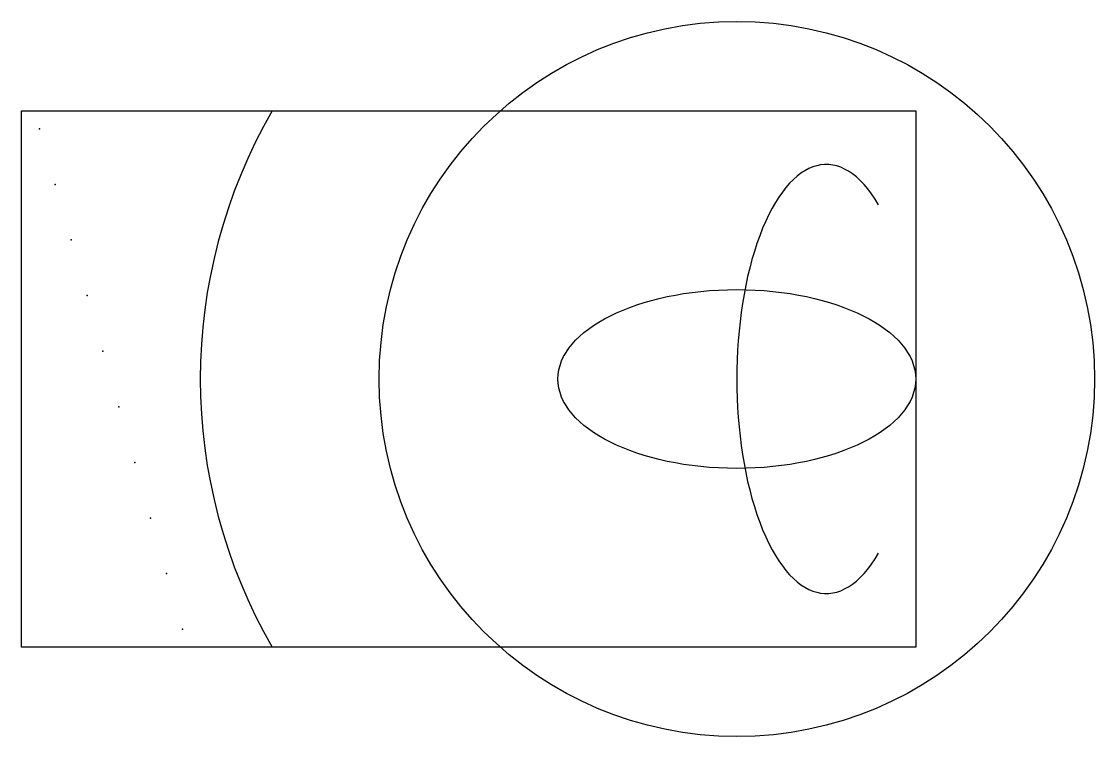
# Model space of a CAD drawing. Header units: millimetres. Extents: x 0 to 60, y -5 to 35.
import ezdxf

# ---------------------------------------------------------------- set-up
doc = ezdxf.new("R2010")
doc.units = ezdxf.units.MM
doc.layers.get('0').update_dxf_attribs({"lineweight": 25, "true_color": 0xffffff})

msp = doc.modelspace()

# ---------------------------------------------------------------- linework, layer by layer
for p, q in [((0, 30), (50, 30)), ((0, 0), (0, 30)), ((50, 30), (50, 0)), ((0, 29), (0, 29)), ((0, 0), (0, 0)), ((50, 0), (0, 0))]:
    msp.add_line(p, q)
msp.add_circle((40, 15), 20)
msp.add_arc((40, 15), 30, 150.01836, 209.98164)
msp.add_ellipse((45, 15), major_axis=(0, -12), ratio=0.416667, start_param=2.51757, end_param=6.907208)
msp.add_ellipse((40, 15), major_axis=(-10, 0), ratio=0.5)
for p in [(1, 29), (1.889, 25.889), (2.778, 22.778), (3.667, 19.667), (4.556, 16.556), (5.444, 13.444), (6.333, 10.333), (7.222, 7.222), (8.111, 4.111), (9, 1)]:
    msp.add_point(p)

doc.saveas('drawing.dxf')
